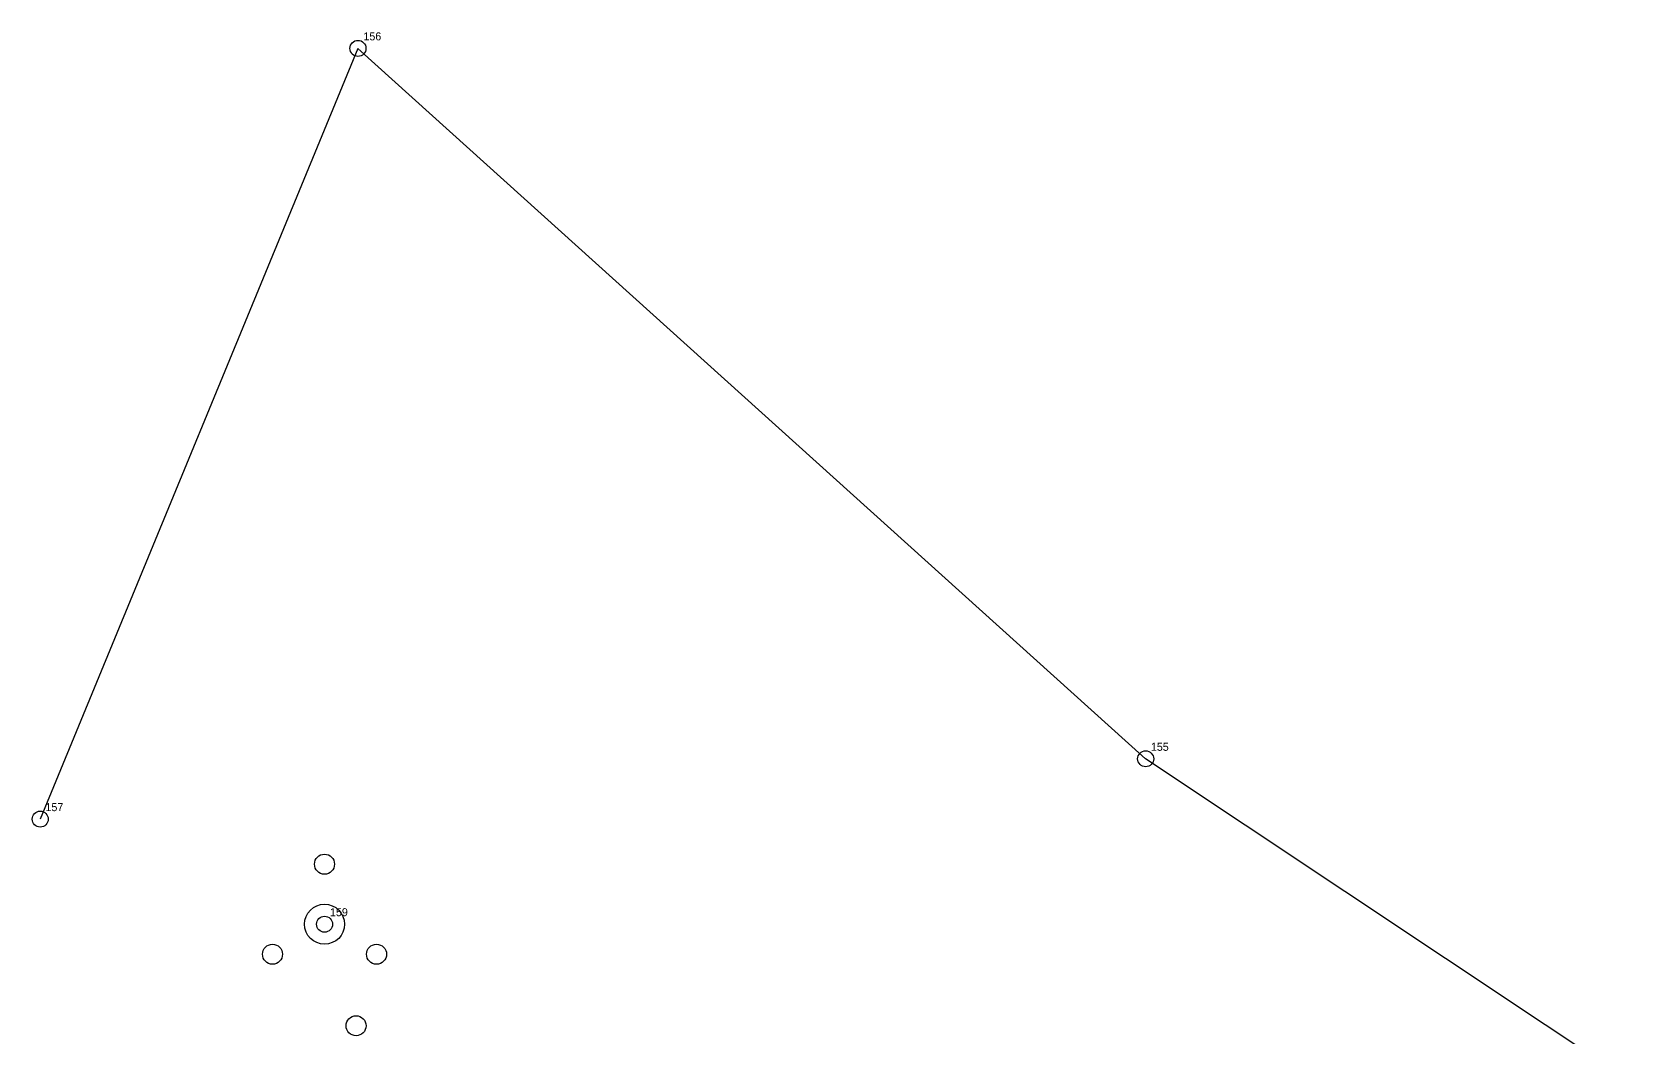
# Model space of a CAD drawing. Extents: x 521410 to 528746, y 6470808 to 6473220.
# Drawn here: x 521422.26 to 521442.41, y 6473206.96 to 6473219.52 of the extents above; entities that cross this region are included whole.
import ezdxf

# ---------------------------------------------------------------- set-up
doc = ezdxf.new("R2010")
doc.units = 0
for name, color, linetype in [('PIIR', 7, 'Continuous'), ('VORMISTUS', 7, 'Continuous'), ('wms', 7, 'Continuous')]:
    doc.layers.add(name, color=color, linetype=linetype)

msp = doc.modelspace()

# ---------------------------------------------------------------- linework, layer by layer
at = {"layer": 'PIIR'}
for centre in [(521426.331, 6473219.323), (521436.173, 6473210.445), (521422.361, 6473209.691), (521425.913, 6473208.378)]:
    msp.add_circle(centre, 0.1, dxfattribs=at)
at = {"layer": 'VORMISTUS'}
msp.add_lwpolyline([(521437.897, 6473193.392), (521432.84, 6473195.956), (521430.968, 6473199.023), (521430.519, 6473201.856), (521432.614, 6473200.849), (521436.994, 6473201.215), (521442.409, 6473206.29), (521436.173, 6473210.445), (521426.331, 6473219.323), (521422.361, 6473209.691)], dxfattribs=at)
for centre, radius in [((521425.913, 6473209.128), 0.125), ((521425.913, 6473208.378), 0.25), ((521425.263, 6473208.003), 0.125), ((521426.563, 6473208.003), 0.125), ((521426.307, 6473207.109), 0.125)]:
    msp.add_circle(centre, radius, dxfattribs=at)

# ---------------------------------------------------------------- texts
at = {"layer": 'wms'}
for s, p in [('156', (521426.399, 6473219.423)), ('155', (521436.238, 6473210.545)), ('157', (521422.426, 6473209.791)), ('159', (521425.981, 6473208.478))]:
    msp.add_text(s, height=0.1, dxfattribs=at).set_placement(p)

doc.saveas('drawing.dxf')
